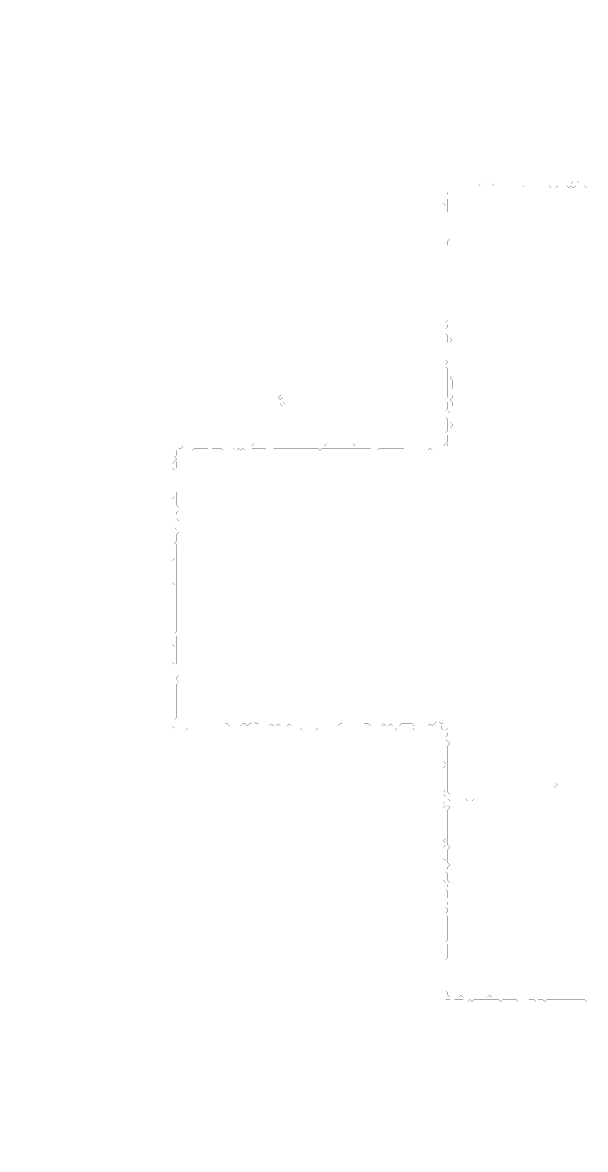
# Model space of a CAD drawing. Header units: metres. Extents: x 0 to 5066, y -5066 to 0.
# Drawn here: x 0 to 2533, y -5066 to 0 of the extents above; entities that cross this region are included whole.
import ezdxf

# ---------------------------------------------------------------- set-up
doc = ezdxf.new("R2010")
doc.units = ezdxf.units.M
doc.layers.add('conductor', color=1, linetype='Continuous')
doc.layers.add('substrate', color=5, linetype='Continuous')

msp = doc.modelspace()

# ---------------------------------------------------------------- linework, layer by layer
at = {"layer": 'conductor', "const_width": 0.5}
msp.add_lwpolyline([(2538, -743.6), (2528.1, -733.6), (2518.2, -733.6), (2508.3, -733.6), (2498.3, -733.6), (2488.4, -733.6), (2478.5, -743.6), (2468.6, -733.6), (2458.7, -743.6), (2448.8, -733.6), (2438.9, -743.6), (2428.9, -743.6), (2419, -743.6), (2409.1, -733.6), (2399.2, -743.6), (2389.3, -743.6), (2379.4, -743.6), (2369.5, -733.6), (2359.5, -743.6), (2349.6, -743.6), (2339.7, -743.6), (2329.8, -743.6), (2319.9, -743.6), (2310, -743.6), (2300.1, -743.6), (2290.1, -743.6), (2280.2, -743.6), (2270.3, -743.6), (2260.4, -743.6), (2250.5, -733.6), (2240.6, -743.6), (2230.7, -743.6), (2220.8, -743.6), (2210.8, -743.6), (2200.9, -743.6), (2191, -743.6), (2181.1, -743.6), (2171.2, -743.6), (2161.3, -743.6), (2151.4, -743.6), (2141.4, -743.6), (2131.5, -743.6), (2121.6, -743.6), (2111.7, -743.6), (2101.8, -743.6), (2091.9, -743.6), (2082, -743.6), (2072, -743.6), (2062.1, -743.6), (2052.2, -743.6), (2042.3, -743.6), (2032.4, -743.6), (2022.5, -743.6), (2012.6, -743.6), (2002.6, -743.6), (1992.7, -743.6), (1982.8, -743.6), (1972.9, -743.6), (1963, -743.6), (1953.1, -743.6), (1943.2, -743.6), (1933.2, -743.6), (1923.3, -743.6), (1923.3, -753.5), (1913.4, -763.4), (1913.4, -773.3), (1923.3, -783.2), (1913.4, -793.1), (1913.4, -803), (1913.4, -813), (1913.4, -822.9), (1913.4, -832.8), (1913.4, -842.7), (1913.4, -852.6), (1923.3, -862.5), (1923.3, -872.4), (1923.3, -882.4), (1923.3, -892.3), (1923.3, -902.2), (1923.3, -912.1), (1923.3, -922), (1923.3, -931.9), (1923.3, -941.8), (1923.3, -951.8), (1923.3, -961.7), (1923.3, -971.6), (1913.4, -981.5), (1913.4, -991.4), (1913.4, -1001.3), (1923.3, -1011.2), (1923.3, -1021.1), (1923.3, -1031.1), (1923.3, -1041), (1923.3, -1050.9), (1923.3, -1060.8), (1923.3, -1070.7), (1923.3, -1080.6), (1923.3, -1090.5), (1923.3, -1100.5), (1923.3, -1110.4), (1923.3, -1120.3), (1923.3, -1130.2), (1923.3, -1140.1), (1923.3, -1150), (1923.3, -1159.9), (1923.3, -1169.9), (1923.3, -1179.8), (1923.3, -1189.7), (1923.3, -1199.6), (1923.3, -1209.5), (1923.3, -1219.4), (1923.3, -1229.3), (1923.3, -1239.3), (1923.3, -1249.2), (1923.3, -1259.1), (1923.3, -1269), (1923.3, -1278.9), (1923.3, -1288.8), (1923.3, -1298.7), (1923.3, -1308.7), (1923.3, -1318.6), (1923.3, -1328.5), (1923.3, -1338.4), (1923.3, -1348.3), (1923.3, -1358.2), (1923.3, -1368.1), (1923.3, -1378.1), (1923.3, -1388), (1923.3, -1397.9), (1933.2, -1407.8), (1923.3, -1417.7), (1933.2, -1427.6), (1923.3, -1437.5), (1923.3, -1447.5), (1923.3, -1457.4), (1923.3, -1467.3), (1923.3, -1477.2), (1923.3, -1487.1), (1923.3, -1497), (1923.3, -1506.9), (1923.3, -1516.9), (1923.3, -1526.8), (1923.3, -1536.7), (1923.3, -1546.6), (1923.3, -1556.5), (1933.2, -1566.4), (1923.3, -1576.3), (1933.2, -1586.2), (1923.3, -1596.2), (1933.2, -1606.1), (1933.2, -1616), (1933.2, -1625.9), (1933.2, -1635.8), (1933.2, -1645.7), (1923.3, -1655.6), (1923.3, -1665.6), (1933.2, -1675.5), (1933.2, -1685.4), (1923.3, -1695.3), (1933.2, -1705.2), (1933.2, -1715.1), (1933.2, -1725), (1923.3, -1735), (1923.3, -1744.9), (1913.4, -1754.8), (1923.3, -1764.7), (1923.3, -1774.6), (1923.3, -1784.5), (1923.3, -1794.4), (1933.2, -1804.4), (1933.2, -1814.3), (1923.3, -1824.2), (1923.3, -1834.1), (1923.3, -1844), (1923.3, -1853.9), (1923.3, -1863.8), (1923.3, -1873.8), (1923.3, -1883.7), (1913.4, -1893.6), (1913.4, -1903.5), (1903.5, -1913.4), (1893.6, -1923.3), (1883.7, -1923.3), (1873.8, -1923.3), (1863.8, -1923.3), (1853.9, -1923.3), (1844, -1923.3), (1834.1, -1913.4), (1824.2, -1923.3), (1814.3, -1923.3), (1804.4, -1923.3), (1794.4, -1923.3), (1784.5, -1923.3), (1774.6, -1923.3), (1764.7, -1923.3), (1754.8, -1923.3), (1744.9, -1923.3), (1735, -1923.3), (1725, -1923.3), (1715.1, -1913.4), (1705.2, -1913.4), (1695.3, -1913.4), (1685.4, -1913.4), (1675.5, -1913.4), (1665.6, -1913.4), (1655.6, -1913.4), (1645.7, -1913.4), (1635.8, -1913.4), (1625.9, -1913.4), (1616, -1913.4), (1606.1, -1913.4), (1596.2, -1923.3), (1586.2, -1913.4), (1576.3, -1923.3), (1566.4, -1913.4), (1556.5, -1913.4), (1546.6, -1913.4), (1536.7, -1913.4), (1526.8, -1913.4), (1516.9, -1913.4), (1506.9, -1913.4), (1497, -1913.4), (1487.1, -1913.4), (1477.2, -1913.4), (1467.3, -1913.4), (1457.4, -1913.4), (1447.5, -1913.4), (1437.5, -1913.4), (1427.6, -1913.4), (1417.7, -1913.4), (1407.8, -1913.4), (1397.9, -1913.4), (1388, -1913.4), (1378.1, -1913.4), (1368.1, -1913.4), (1358.2, -1913.4), (1348.3, -1913.4), (1338.4, -1923.3), (1328.5, -1913.4), (1318.6, -1913.4), (1308.7, -1913.4), (1298.7, -1913.4), (1288.8, -1913.4), (1278.9, -1913.4), (1269, -1913.4), (1259.1, -1913.4), (1249.2, -1913.4), (1239.3, -1913.4), (1229.3, -1913.4), (1219.4, -1913.4), (1209.5, -1913.4), (1199.6, -1913.4), (1189.7, -1913.4), (1179.8, -1913.4), (1169.9, -1913.4), (1159.9, -1913.4), (1150, -1913.4), (1140.1, -1913.4), (1130.2, -1913.4), (1120.3, -1923.3), (1110.4, -1913.4), (1100.5, -1923.3), (1090.5, -1913.4), (1080.6, -1913.4), (1070.7, -1913.4), (1060.8, -1913.4), (1050.9, -1913.4), (1041, -1913.4), (1031.1, -1913.4), (1021.1, -1923.3), (1011.2, -1913.4), (1001.3, -1923.3), (991.4, -1913.4), (981.5, -1923.3), (971.6, -1913.4), (961.7, -1923.3), (951.8, -1913.4), (941.8, -1923.3), (931.9, -1923.3), (922, -1923.3), (912.1, -1923.3), (902.2, -1923.3), (892.3, -1913.4), (882.4, -1913.4), (872.4, -1913.4), (862.5, -1913.4), (852.6, -1913.4), (842.7, -1923.3), (832.8, -1913.4), (822.9, -1913.4), (813, -1913.4), (803, -1913.4), (793.1, -1913.4), (783.2, -1913.4), (773.3, -1913.4), (763.4, -1923.3), (753.5, -1923.3), (743.6, -1923.3), (733.6, -1923.3), (723.7, -1923.3), (713.8, -1923.3), (703.9, -1933.2), (703.9, -1943.2), (703.9, -1953.1), (703.9, -1963), (694, -1972.9), (694, -1982.8), (694, -1992.7), (694, -2002.6), (703.9, -2012.6), (703.9, -2022.5), (703.9, -2032.4), (703.9, -2042.3), (703.9, -2052.2), (703.9, -2062.1), (703.9, -2072), (703.9, -2082), (703.9, -2091.9), (703.9, -2101.8), (694, -2111.7), (694, -2121.6), (694, -2131.5), (694, -2141.4), (694, -2151.4), (694, -2161.3), (694, -2171.2), (703.9, -2181.1), (703.9, -2191), (694, -2200.9), (694, -2210.8), (703.9, -2220.8), (694, -2230.7), (703.9, -2240.6), (703.9, -2250.5), (703.9, -2260.4), (703.9, -2270.3), (703.9, -2280.2), (703.9, -2290.1), (694, -2300.1), (694, -2310), (694, -2319.9), (694, -2329.8), (684.1, -2339.7), (694, -2349.6), (694, -2359.5), (694, -2369.5), (694, -2379.4), (694, -2389.3), (694, -2399.2), (694, -2409.1), (694, -2419), (694, -2428.9), (694, -2438.9), (694, -2448.8), (694, -2458.7), (694, -2468.6), (694, -2478.5), (694, -2488.4), (694, -2498.3), (694, -2508.3), (694, -2518.2), (694, -2528.1), (694, -2538), (694, -2547.9), (694, -2557.8), (694, -2567.7), (694, -2577.7), (694, -2587.6), (694, -2597.5), (694, -2607.4), (694, -2617.3), (694, -2627.2), (694, -2637.1), (694, -2647.1), (694, -2657), (694, -2666.9), (694, -2676.8), (694, -2686.7), (694, -2696.6), (694, -2706.5), (694, -2716.5), (694, -2726.4), (694, -2736.3), (684.1, -2746.2), (694, -2756.1), (694, -2766), (694, -2775.9), (694, -2785.9), (694, -2795.8), (694, -2805.7), (694, -2815.6), (694, -2825.5), (694, -2835.4), (694, -2845.3), (694, -2855.2), (694, -2865.2), (694, -2875.1), (694, -2885), (703.9, -2894.9), (694, -2904.8), (703.9, -2914.7), (703.9, -2924.6), (703.9, -2934.6), (694, -2944.5), (694, -2954.4), (703.9, -2964.3), (694, -2974.2), (694, -2984.1), (694, -2994), (694, -3004), (694, -3013.9), (694, -3023.8), (694, -3033.7), (694, -3043.6), (694, -3053.5), (694, -3063.4), (694, -3073.4), (694, -3083.3), (694, -3093.2), (694, -3103.1), (694, -3113), (694, -3122.9), (684.1, -3132.8), (684.1, -3142.8), (684.1, -3152.7), (694, -3162.6), (703.9, -3162.6), (713.8, -3162.6), (723.7, -3162.6), (733.6, -3162.6), (743.6, -3162.6), (753.5, -3162.6), (763.4, -3162.6), (773.3, -3162.6), (783.2, -3162.6), (793.1, -3162.6), (803, -3162.6), (813, -3162.6), (822.9, -3162.6), (832.8, -3152.7), (842.7, -3162.6), (852.6, -3162.6), (862.5, -3162.6), (872.4, -3162.6), (882.4, -3162.6), (892.3, -3162.6), (902.2, -3162.6), (912.1, -3152.7), (922, -3152.7), (931.9, -3162.6), (941.8, -3162.6), (951.8, -3162.6), (961.7, -3162.6), (971.6, -3162.6), (981.5, -3162.6), (991.4, -3152.7), (1001.3, -3152.7), (1011.2, -3162.6), (1021.1, -3152.7), (1031.1, -3152.7), (1041, -3142.8), (1050.9, -3152.7), (1060.8, -3152.7), (1070.7, -3142.8), (1080.6, -3152.7), (1090.5, -3162.6), (1100.5, -3162.6), (1110.4, -3162.6), (1120.3, -3152.7), (1130.2, -3162.6), (1140.1, -3162.6), (1150, -3152.7), (1159.9, -3162.6), (1169.9, -3162.6), (1179.8, -3162.6), (1189.7, -3162.6), (1199.6, -3152.7), (1209.5, -3162.6), (1219.4, -3162.6), (1229.3, -3162.6), (1239.3, -3162.6), (1249.2, -3162.6), (1259.1, -3162.6), (1269, -3162.6), (1278.9, -3162.6), (1288.8, -3162.6), (1298.7, -3162.6), (1308.7, -3162.6), (1318.6, -3162.6), (1328.5, -3162.6), (1338.4, -3162.6), (1348.3, -3162.6), (1358.2, -3162.6), (1368.1, -3162.6), (1378.1, -3162.6), (1388, -3162.6), (1397.9, -3162.6), (1407.8, -3162.6), (1417.7, -3162.6), (1427.6, -3152.7), (1437.5, -3152.7), (1447.5, -3162.6), (1457.4, -3162.6), (1467.3, -3152.7), (1477.2, -3162.6), (1487.1, -3162.6), (1497, -3162.6), (1506.9, -3162.6), (1516.9, -3152.7), (1526.8, -3162.6), (1536.7, -3152.7), (1546.6, -3152.7), (1556.5, -3152.7), (1566.4, -3162.6), (1576.3, -3162.6), (1586.2, -3162.6), (1596.2, -3162.6), (1606.1, -3162.6), (1616, -3162.6), (1625.9, -3152.7), (1635.8, -3162.6), (1645.7, -3162.6), (1655.6, -3152.7), (1665.6, -3162.6), (1675.5, -3162.6), (1685.4, -3162.6), (1695.3, -3162.6), (1705.2, -3152.7), (1715.1, -3152.7), (1725, -3152.7), (1735, -3152.7), (1744.9, -3152.7), (1754.8, -3152.7), (1764.7, -3162.6), (1774.6, -3162.6), (1784.5, -3162.6), (1794.4, -3162.6), (1804.4, -3162.6), (1814.3, -3162.6), (1824.2, -3162.6), (1834.1, -3152.7), (1844, -3162.6), (1853.9, -3152.7), (1863.8, -3142.8), (1873.8, -3142.8), (1883.7, -3152.7), (1893.6, -3152.7), (1903.5, -3162.6), (1913.4, -3172.5), (1903.5, -3182.4), (1913.4, -3192.3), (1913.4, -3202.2), (1903.5, -3212.2), (1903.5, -3222.1), (1913.4, -3232), (1923.3, -3241.9), (1913.4, -3251.8), (1913.4, -3261.7), (1913.4, -3271.6), (1913.4, -3281.6), (1913.4, -3291.5), (1913.4, -3301.4), (1913.4, -3311.3), (1913.4, -3321.2), (1913.4, -3331.1), (1913.4, -3341), (1913.4, -3351), (1913.4, -3360.9), (1913.4, -3370.8), (1913.4, -3380.7), (1913.4, -3390.6), (1913.4, -3400.5), (1913.4, -3410.4), (1913.4, -3420.4), (1913.4, -3430.3), (1913.4, -3440.2), (1913.4, -3450.1), (1913.4, -3460), (1923.3, -3469.9), (1923.3, -3479.8), (1913.4, -3489.8), (1923.3, -3499.7), (1923.3, -3509.6), (1913.4, -3519.5), (1923.3, -3529.4), (1913.4, -3539.3), (1913.4, -3549.2), (1913.4, -3559.1), (1913.4, -3569.1), (1913.4, -3579), (1913.4, -3588.9), (1913.4, -3598.8), (1913.4, -3608.7), (1913.4, -3618.6), (1913.4, -3628.5), (1913.4, -3638.5), (1913.4, -3648.4), (1913.4, -3658.3), (1913.4, -3668.2), (1913.4, -3678.1), (1913.4, -3688), (1913.4, -3697.9), (1923.3, -3707.9), (1913.4, -3717.8), (1913.4, -3727.7), (1913.4, -3737.6), (1913.4, -3747.5), (1913.4, -3757.4), (1913.4, -3767.3), (1913.4, -3777.3), (1923.3, -3787.2), (1913.4, -3797.1), (1913.4, -3807), (1903.5, -3816.9), (1913.4, -3826.8), (1913.4, -3836.7), (1913.4, -3846.7), (1913.4, -3856.6), (1923.3, -3866.5), (1913.4, -3876.4), (1913.4, -3886.3), (1903.5, -3896.2), (1913.4, -3906.1), (1913.4, -3916.1), (1913.4, -3926), (1913.4, -3935.9), (1923.3, -3945.8), (1913.4, -3955.7), (1913.4, -3965.6), (1903.5, -3975.5), (1913.4, -3985.5), (1913.4, -3995.4), (1903.5, -4005.3), (1913.4, -4015.2), (1913.4, -4025.1), (1913.4, -4035), (1913.4, -4044.9), (1913.4, -4054.9), (1913.4, -4064.8), (1913.4, -4074.7), (1913.4, -4084.6), (1913.4, -4094.5), (1913.4, -4104.4), (1913.4, -4114.3), (1913.4, -4124.2), (1903.5, -4134.2), (1913.4, -4144.1), (1913.4, -4154), (1913.4, -4163.9), (1913.4, -4173.8), (1913.4, -4183.7), (1913.4, -4193.6), (1913.4, -4203.6), (1903.5, -4213.5), (1903.5, -4223.4), (1903.5, -4233.3), (1903.5, -4243.2), (1903.5, -4253.1), (1903.5, -4263), (1903.5, -4273), (1903.5, -4282.9), (1903.5, -4292.8), (1903.5, -4302.7), (1903.5, -4312.6), (1903.5, -4322.5), (1903.5, -4332.4), (1903.5, -4342.4), (1903.5, -4352.3), (1913.4, -4362.2), (1913.4, -4372.1), (1923.3, -4382), (1933.2, -4382), (1943.2, -4382), (1953.1, -4382), (1963, -4382), (1972.9, -4372.1), (1982.8, -4382), (1992.7, -4382), (2002.6, -4382), (2012.6, -4382), (2022.5, -4382), (2032.4, -4382), (2042.3, -4382), (2052.2, -4382), (2062.1, -4382), (2072, -4382), (2082, -4382), (2091.9, -4382), (2101.8, -4372.1), (2111.7, -4382), (2121.6, -4382), (2131.5, -4382), (2141.4, -4382), (2151.4, -4382), (2161.3, -4382), (2171.2, -4382), (2181.1, -4382), (2191, -4382), (2200.9, -4382), (2210.8, -4382), (2220.8, -4382), (2230.7, -4382), (2240.6, -4382), (2250.5, -4382), (2260.4, -4382), (2270.3, -4382), (2280.2, -4382), (2290.1, -4382), (2300.1, -4382), (2310, -4382), (2319.9, -4382), (2329.8, -4382), (2339.7, -4382), (2349.6, -4382), (2359.5, -4382), (2369.5, -4382), (2379.4, -4382), (2389.3, -4382), (2399.2, -4382), (2409.1, -4382), (2419, -4382), (2428.9, -4382), (2438.9, -4382), (2448.8, -4382), (2458.7, -4382), (2468.6, -4382), (2478.5, -4382), (2488.4, -4382), (2498.3, -4382), (2508.3, -4382), (2518.2, -4382), (2528.1, -4382), (2538, -4382)], dxfattribs=at)
for points in [[(2389.3, -3430.3), (2399.2, -3420.4), (2409.1, -3430.3), (2399.2, -3440.2)], [(1992.7, -3489.8), (2002.6, -3479.8), (2012.6, -3479.8), (2022.5, -3479.8), (2032.4, -3489.8), (2022.5, -3499.7), (2012.6, -3499.7), (2002.6, -3499.7)]]:
    msp.add_lwpolyline(points, close=True, dxfattribs=at)
at = {"layer": 'substrate', "const_width": 0.5}
for points in [[(2538, 0), (2528.1, 0), (2518.2, 0), (2508.3, 0), (2498.3, 0), (2488.4, 0), (2478.5, 0), (2468.6, 0), (2458.7, 0), (2448.8, 0), (2438.9, 0), (2428.9, 0), (2419, 0), (2409.1, 0), (2399.2, 0), (2389.3, 0), (2379.4, 0), (2369.5, 0), (2359.5, 0), (2349.6, 0), (2339.7, 0), (2329.8, 0), (2319.9, 0), (2310, 0), (2300.1, 0), (2290.1, 0), (2280.2, 0), (2270.3, 0), (2260.4, 0), (2250.5, 0), (2240.6, 0), (2230.7, 0), (2220.8, 0), (2210.8, 0), (2200.9, 0), (2191, 0), (2181.1, 0), (2171.2, 0), (2161.3, 0), (2151.4, 0), (2141.4, 0), (2131.5, 0), (2121.6, 0), (2111.7, 0), (2101.8, 0), (2091.9, 0), (2082, 0), (2072, 0), (2062.1, 0), (2052.2, 0), (2042.3, 0), (2032.4, 0), (2022.5, 0), (2012.6, 0), (2002.6, 0), (1992.7, 0), (1982.8, 0), (1972.9, 0), (1963, 0), (1953.1, 0), (1943.2, 0), (1933.2, 0), (1923.3, 0), (1913.4, 0), (1903.5, 0), (1893.6, 0), (1883.7, 0), (1873.8, 0), (1863.8, 0), (1853.9, 0), (1844, 0), (1834.1, 0), (1824.2, 0), (1814.3, 0), (1804.4, 0), (1794.4, 0), (1784.5, 0), (1774.6, 0), (1764.7, 0), (1754.8, 0), (1744.9, 0), (1735, 0), (1725, 0), (1715.1, 0), (1705.2, 0), (1695.3, 0), (1685.4, 0), (1675.5, 0), (1665.6, 0), (1655.6, 0), (1645.7, 0), (1635.8, 0), (1625.9, 0), (1616, 0), (1606.1, 0), (1596.2, 0), (1586.2, 0), (1576.3, 0), (1566.4, 0), (1556.5, 0), (1546.6, 0), (1536.7, 0), (1526.8, 0), (1516.9, 0), (1506.9, 0), (1497, 0), (1487.1, 0), (1477.2, 0), (1467.3, 0), (1457.4, 0), (1447.5, 0), (1437.5, 0), (1427.6, 0), (1417.7, 0), (1407.8, 0), (1397.9, 0), (1388, 0), (1378.1, 0), (1368.1, 0), (1358.2, 0), (1348.3, 0), (1338.4, 0), (1328.5, 0), (1318.6, 0), (1308.7, 0), (1298.7, 0), (1288.8, 0), (1278.9, 0), (1269, 0), (1259.1, 0), (1249.2, 0), (1239.3, 0), (1229.3, 0), (1219.4, 0), (1209.5, 0), (1199.6, 0), (1189.7, 0), (1179.8, 0), (1169.9, 0), (1159.9, 0), (1150, 0), (1140.1, 0), (1130.2, 0), (1120.3, 0), (1110.4, 0), (1100.5, 0), (1090.5, 0), (1080.6, 0), (1070.7, 0), (1060.8, 0), (1050.9, 0), (1041, 0), (1031.1, 0), (1021.1, 0), (1011.2, 0), (1001.3, 0), (991.4, 0), (981.5, 0), (971.6, 0), (961.7, 0), (951.8, 0), (941.8, 0), (931.9, 0), (922, 0), (912.1, 0), (902.2, 0), (892.3, 0), (882.4, 0), (872.4, 0), (862.5, 0), (852.6, 0), (842.7, 0), (832.8, 0), (822.9, 0), (813, 0), (803, 0), (793.1, 0), (783.2, 0), (773.3, 0), (763.4, 0), (753.5, 0), (743.6, 0), (733.6, 0), (723.7, 0), (713.8, 0), (703.9, 0), (694, 0), (684.1, 0), (674.2, 0), (664.2, 0), (654.3, 0), (644.4, 0), (634.5, 0), (624.6, 0), (614.7, 0), (604.8, 0), (594.8, 0), (584.9, 0), (575, 0), (565.1, 0), (555.2, 0), (545.3, 0), (535.4, 0), (525.4, 0), (515.5, 0), (505.6, 0), (495.7, 0), (485.8, 0), (475.9, 0), (466, 0), (456, 0), (446.1, 0), (436.2, 0), (426.3, 0), (416.4, 0), (406.5, 0), (396.6, 0), (386.6, 0), (376.7, 0), (366.8, 0), (356.9, 0), (347, 0), (337.1, 0), (327.2, 0), (317.2, 0), (307.3, 0), (297.4, 0), (287.5, 0), (277.6, 0), (267.7, 0), (257.8, 0), (247.9, 0), (237.9, 0), (228, 0), (218.1, 0), (208.2, 0), (198.3, 0), (188.4, 0), (178.5, 0), (168.5, 0), (158.6, 0), (148.7, 0), (138.8, 0), (128.9, 0), (119, 0), (109.1, 0), (99.1, 0), (89.2, 0), (79.3, 0), (69.4, 0), (59.5, 0), (49.6, 0), (39.7, 0), (29.7, 0), (19.8, 0), (9.9, 0), (0, 0), (0, -9.9), (0, -19.8), (0, -29.7), (0, -39.7), (0, -49.6), (0, -59.5), (0, -69.4), (0, -79.3), (0, -89.2), (0, -99.1), (0, -109.1), (0, -119), (0, -128.9), (0, -138.8), (0, -148.7), (0, -158.6), (0, -168.5), (0, -178.5), (0, -188.4), (0, -198.3), (0, -208.2), (0, -218.1), (0, -228), (0, -237.9), (0, -247.9), (0, -257.8), (0, -267.7), (0, -277.6), (0, -287.5), (0, -297.4), (0, -307.3), (0, -317.2), (0, -327.2), (0, -337.1), (0, -347), (0, -356.9), (0, -366.8), (0, -376.7), (0, -386.6), (0, -396.6), (0, -406.5), (0, -416.4), (0, -426.3), (0, -436.2), (0, -446.1), (0, -456), (0, -466), (0, -475.9), (0, -485.8), (0, -495.7), (0, -505.6), (0, -515.5), (0, -525.4), (0, -535.4), (0, -545.3), (0, -555.2), (0, -565.1), (0, -575), (0, -584.9), (0, -594.8), (0, -604.8), (0, -614.7), (0, -624.6), (0, -634.5), (0, -644.4), (0, -654.3), (0, -664.2), (0, -674.2), (0, -684.1), (0, -694), (0, -703.9), (0, -713.8), (0, -723.7), (0, -733.6), (0, -743.6), (0, -753.5), (0, -763.4), (0, -773.3), (0, -783.2), (0, -793.1), (0, -803), (0, -813), (0, -822.9), (0, -832.8), (0, -842.7), (0, -852.6), (0, -862.5), (0, -872.4), (0, -882.4), (0, -892.3), (0, -902.2), (0, -912.1), (0, -922), (0, -931.9), (0, -941.8), (0, -951.8), (0, -961.7), (0, -971.6), (0, -981.5), (0, -991.4), (0, -1001.3), (0, -1011.2), (0, -1021.1), (0, -1031.1), (0, -1041), (0, -1050.9), (0, -1060.8), (0, -1070.7), (0, -1080.6), (0, -1090.5), (0, -1100.5), (0, -1110.4), (0, -1120.3), (0, -1130.2), (0, -1140.1), (0, -1150), (0, -1159.9), (0, -1169.9), (0, -1179.8), (0, -1189.7), (0, -1199.6), (0, -1209.5), (0, -1219.4), (0, -1229.3), (0, -1239.3), (0, -1249.2), (0, -1259.1), (0, -1269), (0, -1278.9), (0, -1288.8), (0, -1298.7), (0, -1308.7), (0, -1318.6), (0, -1328.5), (0, -1338.4), (0, -1348.3), (0, -1358.2), (0, -1368.1), (0, -1378.1), (0, -1388), (0, -1397.9), (0, -1407.8), (0, -1417.7), (0, -1427.6), (0, -1437.5), (0, -1447.5), (0, -1457.4), (0, -1467.3), (0, -1477.2), (0, -1487.1), (0, -1497), (0, -1506.9), (0, -1516.9), (0, -1526.8), (0, -1536.7), (0, -1546.6), (0, -1556.5), (0, -1566.4), (0, -1576.3), (0, -1586.2), (0, -1596.2), (0, -1606.1), (0, -1616), (0, -1625.9), (0, -1635.8), (0, -1645.7), (0, -1655.6), (0, -1665.6), (0, -1675.5), (0, -1685.4), (0, -1695.3), (0, -1705.2), (0, -1715.1), (0, -1725), (0, -1735), (0, -1744.9), (0, -1754.8), (0, -1764.7), (0, -1774.6), (0, -1784.5), (0, -1794.4), (0, -1804.4), (0, -1814.3), (0, -1824.2), (0, -1834.1), (0, -1844), (0, -1853.9), (0, -1863.8), (0, -1873.8), (0, -1883.7), (0, -1893.6), (0, -1903.5), (0, -1913.4), (0, -1923.3), (0, -1933.2), (0, -1943.2), (0, -1953.1), (0, -1963), (0, -1972.9), (0, -1982.8), (0, -1992.7), (0, -2002.6), (0, -2012.6), (0, -2022.5), (0, -2032.4), (0, -2042.3), (0, -2052.2), (0, -2062.1), (0, -2072), (0, -2082), (0, -2091.9), (0, -2101.8), (0, -2111.7), (0, -2121.6), (0, -2131.5), (0, -2141.4), (0, -2151.4), (0, -2161.3), (0, -2171.2), (0, -2181.1), (0, -2191), (0, -2200.9), (0, -2210.8), (0, -2220.8), (0, -2230.7), (0, -2240.6), (0, -2250.5), (0, -2260.4), (0, -2270.3), (0, -2280.2), (0, -2290.1), (0, -2300.1), (0, -2310), (0, -2319.9), (0, -2329.8), (0, -2339.7), (0, -2349.6), (0, -2359.5), (0, -2369.5), (0, -2379.4), (0, -2389.3), (0, -2399.2), (0, -2409.1), (0, -2419), (0, -2428.9), (0, -2438.9), (0, -2448.8), (0, -2458.7), (0, -2468.6), (0, -2478.5), (0, -2488.4), (0, -2498.3), (0, -2508.3), (0, -2518.2), (0, -2528.1), (0, -2538), (0, -2547.9), (0, -2557.8), (0, -2567.7), (0, -2577.7), (0, -2587.6), (0, -2597.5), (0, -2607.4), (0, -2617.3), (0, -2627.2), (0, -2637.1), (0, -2647.1), (0, -2657), (0, -2666.9), (0, -2676.8), (0, -2686.7), (0, -2696.6), (0, -2706.5), (0, -2716.5), (0, -2726.4), (0, -2736.3), (0, -2746.2), (0, -2756.1), (0, -2766), (0, -2775.9), (0, -2785.9), (0, -2795.8), (0, -2805.7), (0, -2815.6), (0, -2825.5), (0, -2835.4), (0, -2845.3), (0, -2855.2), (0, -2865.2), (0, -2875.1), (0, -2885), (0, -2894.9), (0, -2904.8), (0, -2914.7), (0, -2924.6), (0, -2934.6), (0, -2944.5), (0, -2954.4), (0, -2964.3), (0, -2974.2), (0, -2984.1), (0, -2994), (0, -3004), (0, -3013.9), (0, -3023.8), (0, -3033.7), (0, -3043.6), (0, -3053.5), (0, -3063.4), (0, -3073.4), (0, -3083.3), (0, -3093.2), (0, -3103.1), (0, -3113), (0, -3122.9), (0, -3132.8), (0, -3142.8), (0, -3152.7), (0, -3162.6), (0, -3172.5), (0, -3182.4), (0, -3192.3), (0, -3202.2), (0, -3212.2), (0, -3222.1), (0, -3232), (0, -3241.9), (0, -3251.8), (0, -3261.7), (0, -3271.6), (0, -3281.6), (0, -3291.5), (0, -3301.4), (0, -3311.3), (0, -3321.2), (0, -3331.1), (0, -3341), (0, -3351), (0, -3360.9), (0, -3370.8), (0, -3380.7), (0, -3390.6), (0, -3400.5), (0, -3410.4), (0, -3420.4), (0, -3430.3), (0, -3440.2), (0, -3450.1), (0, -3460), (0, -3469.9), (0, -3479.8), (0, -3489.8), (0, -3499.7), (0, -3509.6), (0, -3519.5), (0, -3529.4), (0, -3539.3), (0, -3549.2), (0, -3559.1), (0, -3569.1), (0, -3579), (0, -3588.9), (0, -3598.8), (0, -3608.7), (0, -3618.6), (0, -3628.5), (0, -3638.5), (0, -3648.4), (0, -3658.3), (0, -3668.2), (0, -3678.1), (0, -3688), (0, -3697.9), (0, -3707.9), (0, -3717.8), (0, -3727.7), (0, -3737.6), (0, -3747.5), (0, -3757.4), (0, -3767.3), (0, -3777.3), (0, -3787.2), (0, -3797.1), (0, -3807), (0, -3816.9), (0, -3826.8), (0, -3836.7), (0, -3846.7), (0, -3856.6), (0, -3866.5), (0, -3876.4), (0, -3886.3), (0, -3896.2), (0, -3906.1), (0, -3916.1), (0, -3926), (0, -3935.9), (0, -3945.8), (0, -3955.7), (0, -3965.6), (0, -3975.5), (0, -3985.5), (0, -3995.4), (0, -4005.3), (0, -4015.2), (0, -4025.1), (0, -4035), (0, -4044.9), (0, -4054.9), (0, -4064.8), (0, -4074.7), (0, -4084.6), (0, -4094.5), (0, -4104.4), (0, -4114.3), (0, -4124.2), (0, -4134.2), (0, -4144.1), (0, -4154), (0, -4163.9), (0, -4173.8), (0, -4183.7), (0, -4193.6), (0, -4203.6), (0, -4213.5), (0, -4223.4), (0, -4233.3), (0, -4243.2), (0, -4253.1), (0, -4263), (0, -4273), (0, -4282.9), (0, -4292.8), (0, -4302.7), (0, -4312.6), (0, -4322.5), (0, -4332.4), (0, -4342.4), (0, -4352.3), (0, -4362.2), (0, -4372.1), (0, -4382), (0, -4391.9), (0, -4401.8), (0, -4411.8), (0, -4421.7), (0, -4431.6), (0, -4441.5), (0, -4451.4), (0, -4461.3), (0, -4471.2), (0, -4481.2), (0, -4491.1), (0, -4501), (0, -4510.9), (0, -4520.8), (0, -4530.7), (0, -4540.6), (0, -4550.6), (0, -4560.5), (0, -4570.4), (0, -4580.3), (0, -4590.2), (0, -4600.1), (0, -4610), (0, -4620), (0, -4629.9), (0, -4639.8), (0, -4649.7), (0, -4659.6), (0, -4669.5), (0, -4679.4), (0, -4689.4), (0, -4699.3), (0, -4709.2), (0, -4719.1), (0, -4729), (0, -4738.9), (0, -4748.8), (0, -4758.8), (0, -4768.7), (0, -4778.6), (0, -4788.5), (0, -4798.4), (0, -4808.3), (0, -4818.2), (0, -4828.1), (0, -4838.1), (0, -4848), (0, -4857.9), (0, -4867.8), (0, -4877.7), (0, -4887.6), (0, -4897.5), (0, -4907.5), (0, -4917.4), (0, -4927.3), (0, -4937.2), (0, -4947.1), (0, -4957), (0, -4966.9), (0, -4976.9), (0, -4986.8), (0, -4996.7), (0, -5006.6), (0, -5016.5), (0, -5026.4), (0, -5036.3), (0, -5046.3), (0, -5056.2), (0, -5066.1), (9.9, -5066.1), (19.8, -5066.1), (29.7, -5066.1), (39.7, -5066.1), (49.6, -5066.1), (59.5, -5066.1), (69.4, -5066.1), (79.3, -5066.1), (89.2, -5066.1), (99.1, -5066.1), (109.1, -5066.1), (119, -5066.1), (128.9, -5066.1), (138.8, -5066.1), (148.7, -5066.1), (158.6, -5066.1), (168.5, -5066.1), (178.5, -5066.1), (188.4, -5066.1), (198.3, -5066.1), (208.2, -5066.1), (218.1, -5066.1), (228, -5066.1), (237.9, -5066.1), (247.9, -5066.1), (257.8, -5066.1), (267.7, -5066.1), (277.6, -5066.1), (287.5, -5066.1), (297.4, -5066.1), (307.3, -5066.1), (317.2, -5066.1), (327.2, -5066.1), (337.1, -5066.1), (347, -5066.1), (356.9, -5066.1), (366.8, -5066.1), (376.7, -5066.1), (386.6, -5066.1), (396.6, -5066.1), (406.5, -5066.1), (416.4, -5066.1), (426.3, -5066.1), (436.2, -5066.1), (446.1, -5066.1), (456, -5066.1), (466, -5066.1), (475.9, -5066.1), (485.8, -5066.1), (495.7, -5066.1), (505.6, -5066.1), (515.5, -5066.1), (525.4, -5066.1), (535.4, -5066.1), (545.3, -5066.1), (555.2, -5066.1), (565.1, -5066.1), (575, -5066.1), (584.9, -5066.1), (594.8, -5066.1), (604.8, -5066.1), (614.7, -5066.1), (624.6, -5066.1), (634.5, -5066.1), (644.4, -5066.1), (654.3, -5066.1), (664.2, -5066.1), (674.2, -5066.1), (684.1, -5066.1), (694, -5066.1), (703.9, -5066.1), (713.8, -5066.1), (723.7, -5066.1), (733.6, -5066.1), (743.6, -5066.1), (753.5, -5066.1), (763.4, -5066.1), (773.3, -5066.1), (783.2, -5066.1), (793.1, -5066.1), (803, -5066.1), (813, -5066.1), (822.9, -5066.1), (832.8, -5066.1), (842.7, -5066.1), (852.6, -5066.1), (862.5, -5066.1), (872.4, -5066.1), (882.4, -5066.1), (892.3, -5066.1), (902.2, -5066.1), (912.1, -5066.1), (922, -5066.1), (931.9, -5066.1), (941.8, -5066.1), (951.8, -5066.1), (961.7, -5066.1), (971.6, -5066.1), (981.5, -5066.1), (991.4, -5066.1), (1001.3, -5066.1), (1011.2, -5066.1), (1021.1, -5066.1), (1031.1, -5066.1), (1041, -5066.1), (1050.9, -5066.1), (1060.8, -5066.1), (1070.7, -5066.1), (1080.6, -5066.1), (1090.5, -5066.1), (1100.5, -5066.1), (1110.4, -5066.1), (1120.3, -5066.1), (1130.2, -5066.1), (1140.1, -5066.1), (1150, -5066.1), (1159.9, -5066.1), (1169.9, -5066.1), (1179.8, -5066.1), (1189.7, -5066.1), (1199.6, -5066.1), (1209.5, -5066.1), (1219.4, -5066.1), (1229.3, -5066.1), (1239.3, -5066.1), (1249.2, -5066.1), (1259.1, -5066.1), (1269, -5066.1), (1278.9, -5066.1), (1288.8, -5066.1), (1298.7, -5066.1), (1308.7, -5066.1), (1318.6, -5066.1), (1328.5, -5066.1), (1338.4, -5066.1), (1348.3, -5066.1), (1358.2, -5066.1), (1368.1, -5066.1), (1378.1, -5066.1), (1388, -5066.1), (1397.9, -5066.1), (1407.8, -5066.1), (1417.7, -5066.1), (1427.6, -5066.1), (1437.5, -5066.1), (1447.5, -5066.1), (1457.4, -5066.1), (1467.3, -5066.1), (1477.2, -5066.1), (1487.1, -5066.1), (1497, -5066.1), (1506.9, -5066.1), (1516.9, -5066.1), (1526.8, -5066.1), (1536.7, -5066.1), (1546.6, -5066.1), (1556.5, -5066.1), (1566.4, -5066.1), (1576.3, -5066.1), (1586.2, -5066.1), (1596.2, -5066.1), (1606.1, -5066.1), (1616, -5066.1), (1625.9, -5066.1), (1635.8, -5066.1), (1645.7, -5066.1), (1655.6, -5066.1), (1665.6, -5066.1), (1675.5, -5066.1), (1685.4, -5066.1), (1695.3, -5066.1), (1705.2, -5066.1), (1715.1, -5066.1), (1725, -5066.1), (1735, -5066.1), (1744.9, -5066.1), (1754.8, -5066.1), (1764.7, -5066.1), (1774.6, -5066.1), (1784.5, -5066.1), (1794.4, -5066.1), (1804.4, -5066.1), (1814.3, -5066.1), (1824.2, -5066.1), (1834.1, -5066.1), (1844, -5066.1), (1853.9, -5066.1), (1863.8, -5066.1), (1873.8, -5066.1), (1883.7, -5066.1), (1893.6, -5066.1), (1903.5, -5066.1), (1913.4, -5066.1), (1923.3, -5066.1), (1933.2, -5066.1), (1943.2, -5066.1), (1953.1, -5066.1), (1963, -5066.1), (1972.9, -5066.1), (1982.8, -5066.1), (1992.7, -5066.1), (2002.6, -5066.1), (2012.6, -5066.1), (2022.5, -5066.1), (2032.4, -5066.1), (2042.3, -5066.1), (2052.2, -5066.1), (2062.1, -5066.1), (2072, -5066.1), (2082, -5066.1), (2091.9, -5066.1), (2101.8, -5066.1), (2111.7, -5066.1), (2121.6, -5066.1), (2131.5, -5066.1), (2141.4, -5066.1), (2151.4, -5066.1), (2161.3, -5066.1), (2171.2, -5066.1), (2181.1, -5066.1), (2191, -5066.1), (2200.9, -5066.1), (2210.8, -5066.1), (2220.8, -5066.1), (2230.7, -5066.1), (2240.6, -5066.1), (2250.5, -5066.1), (2260.4, -5066.1), (2270.3, -5066.1), (2280.2, -5066.1), (2290.1, -5066.1), (2300.1, -5066.1), (2310, -5066.1), (2319.9, -5066.1), (2329.8, -5066.1), (2339.7, -5066.1), (2349.6, -5066.1), (2359.5, -5066.1), (2369.5, -5066.1), (2379.4, -5066.1), (2389.3, -5066.1), (2399.2, -5066.1), (2409.1, -5066.1), (2419, -5066.1), (2428.9, -5066.1), (2438.9, -5066.1), (2448.8, -5066.1), (2458.7, -5066.1), (2468.6, -5066.1), (2478.5, -5066.1), (2488.4, -5066.1), (2498.3, -5066.1), (2508.3, -5066.1), (2518.2, -5066.1), (2528.1, -5066.1), (2538, -5066.1)], [(2538, -4401.8), (2528.1, -4391.9), (2518.2, -4391.9), (2508.3, -4391.9), (2498.3, -4391.9), (2488.4, -4391.9), (2478.5, -4391.9), (2468.6, -4391.9), (2458.7, -4391.9), (2448.8, -4391.9), (2438.9, -4391.9), (2428.9, -4391.9), (2419, -4391.9), (2409.1, -4391.9), (2399.2, -4391.9), (2389.3, -4391.9), (2379.4, -4391.9), (2369.5, -4391.9), (2359.5, -4391.9), (2349.6, -4401.8), (2339.7, -4391.9), (2329.8, -4391.9), (2319.9, -4391.9), (2310, -4401.8), (2300.1, -4391.9), (2290.1, -4391.9), (2280.2, -4391.9), (2270.3, -4401.8), (2260.4, -4401.8), (2250.5, -4391.9), (2240.6, -4401.8), (2230.7, -4401.8), (2220.8, -4391.9), (2210.8, -4391.9), (2200.9, -4391.9), (2191, -4391.9), (2181.1, -4391.9), (2171.2, -4391.9), (2161.3, -4391.9), (2151.4, -4401.8), (2141.4, -4391.9), (2131.5, -4391.9), (2121.6, -4391.9), (2111.7, -4391.9), (2101.8, -4391.9), (2091.9, -4391.9), (2082, -4391.9), (2072, -4391.9), (2062.1, -4391.9), (2052.2, -4391.9), (2042.3, -4391.9), (2032.4, -4391.9), (2022.5, -4401.8), (2012.6, -4391.9), (2002.6, -4401.8), (1992.7, -4401.8), (1982.8, -4391.9), (1972.9, -4391.9), (1963, -4391.9), (1953.1, -4391.9), (1943.2, -4391.9), (1933.2, -4401.8), (1923.3, -4391.9), (1913.4, -4391.9), (1903.5, -4391.9), (1893.6, -4382), (1893.6, -4372.1), (1893.6, -4362.2), (1893.6, -4352.3), (1893.6, -4342.4), (1893.6, -4332.4), (1893.6, -4322.5), (1893.6, -4312.6), (1893.6, -4302.7), (1893.6, -4292.8), (1893.6, -4282.9), (1893.6, -4273), (1893.6, -4263), (1893.6, -4253.1), (1893.6, -4243.2), (1893.6, -4233.3), (1893.6, -4223.4), (1893.6, -4213.5), (1893.6, -4203.6), (1893.6, -4193.6), (1893.6, -4183.7), (1893.6, -4173.8), (1893.6, -4163.9), (1893.6, -4154), (1893.6, -4144.1), (1893.6, -4134.2), (1893.6, -4124.2), (1893.6, -4114.3), (1893.6, -4104.4), (1893.6, -4094.5), (1893.6, -4084.6), (1893.6, -4074.7), (1893.6, -4064.8), (1893.6, -4054.9), (1893.6, -4044.9), (1893.6, -4035), (1893.6, -4025.1), (1893.6, -4015.2), (1893.6, -4005.3), (1893.6, -3995.4), (1893.6, -3985.5), (1893.6, -3975.5), (1893.6, -3965.6), (1893.6, -3955.7), (1893.6, -3945.8), (1893.6, -3935.9), (1893.6, -3926), (1893.6, -3916.1), (1893.6, -3906.1), (1893.6, -3896.2), (1893.6, -3886.3), (1893.6, -3876.4), (1903.5, -3866.5), (1893.6, -3856.6), (1893.6, -3846.7), (1893.6, -3836.7), (1893.6, -3826.8), (1893.6, -3816.9), (1893.6, -3807), (1893.6, -3797.1), (1903.5, -3787.2), (1903.5, -3777.3), (1903.5, -3767.3), (1893.6, -3757.4), (1893.6, -3747.5), (1893.6, -3737.6), (1893.6, -3727.7), (1893.6, -3717.8), (1893.6, -3707.9), (1903.5, -3697.9), (1903.5, -3688), (1893.6, -3678.1), (1903.5, -3668.2), (1903.5, -3658.3), (1903.5, -3648.4), (1893.6, -3638.5), (1893.6, -3628.5), (1893.6, -3618.6), (1893.6, -3608.7), (1893.6, -3598.8), (1893.6, -3588.9), (1903.5, -3579), (1903.5, -3569.1), (1903.5, -3559.1), (1903.5, -3549.2), (1903.5, -3539.3), (1893.6, -3529.4), (1903.5, -3519.5), (1893.6, -3509.6), (1903.5, -3499.7), (1903.5, -3489.8), (1903.5, -3479.8), (1893.6, -3469.9), (1903.5, -3460), (1893.6, -3450.1), (1893.6, -3440.2), (1893.6, -3430.3), (1893.6, -3420.4), (1893.6, -3410.4), (1893.6, -3400.5), (1893.6, -3390.6), (1893.6, -3380.7), (1893.6, -3370.8), (1893.6, -3360.9), (1893.6, -3351), (1903.5, -3341), (1903.5, -3331.1), (1893.6, -3321.2), (1893.6, -3311.3), (1893.6, -3301.4), (1893.6, -3291.5), (1893.6, -3281.6), (1893.6, -3271.6), (1893.6, -3261.7), (1893.6, -3251.8), (1893.6, -3241.9), (1893.6, -3232), (1893.6, -3222.1), (1893.6, -3212.2), (1893.6, -3202.2), (1893.6, -3192.3), (1893.6, -3182.4), (1883.7, -3172.5), (1883.7, -3162.6), (1873.8, -3162.6), (1863.8, -3162.6), (1853.9, -3172.5), (1844, -3172.5), (1834.1, -3172.5), (1824.2, -3172.5), (1814.3, -3172.5), (1804.4, -3172.5), (1794.4, -3172.5), (1784.5, -3172.5), (1774.6, -3172.5), (1764.7, -3182.4), (1754.8, -3172.5), (1744.9, -3172.5), (1735, -3172.5), (1725, -3172.5), (1715.1, -3172.5), (1705.2, -3172.5), (1695.3, -3172.5), (1685.4, -3182.4), (1675.5, -3172.5), (1665.6, -3172.5), (1655.6, -3172.5), (1645.7, -3172.5), (1635.8, -3172.5), (1625.9, -3172.5), (1616, -3172.5), (1606.1, -3172.5), (1596.2, -3172.5), (1586.2, -3172.5), (1576.3, -3172.5), (1566.4, -3172.5), (1556.5, -3172.5), (1546.6, -3172.5), (1536.7, -3172.5), (1526.8, -3172.5), (1516.9, -3172.5), (1506.9, -3172.5), (1497, -3172.5), (1487.1, -3172.5), (1477.2, -3172.5), (1467.3, -3172.5), (1457.4, -3172.5), (1447.5, -3172.5), (1437.5, -3172.5), (1427.6, -3172.5), (1417.7, -3172.5), (1407.8, -3172.5), (1397.9, -3172.5), (1388, -3172.5), (1378.1, -3172.5), (1368.1, -3172.5), (1358.2, -3172.5), (1348.3, -3172.5), (1338.4, -3172.5), (1328.5, -3172.5), (1318.6, -3182.4), (1308.7, -3172.5), (1298.7, -3172.5), (1288.8, -3172.5), (1278.9, -3172.5), (1269, -3172.5), (1259.1, -3182.4), (1249.2, -3172.5), (1239.3, -3172.5), (1229.3, -3172.5), (1219.4, -3172.5), (1209.5, -3172.5), (1199.6, -3172.5), (1189.7, -3172.5), (1179.8, -3172.5), (1169.9, -3172.5), (1159.9, -3172.5), (1150, -3172.5), (1140.1, -3172.5), (1130.2, -3172.5), (1120.3, -3172.5), (1110.4, -3172.5), (1100.5, -3172.5), (1090.5, -3172.5), (1080.6, -3172.5), (1070.7, -3172.5), (1060.8, -3172.5), (1050.9, -3172.5), (1041, -3172.5), (1031.1, -3172.5), (1021.1, -3172.5), (1011.2, -3172.5), (1001.3, -3172.5), (991.4, -3172.5), (981.5, -3172.5), (971.6, -3172.5), (961.7, -3172.5), (951.8, -3172.5), (941.8, -3172.5), (931.9, -3172.5), (922, -3172.5), (912.1, -3172.5), (902.2, -3172.5), (892.3, -3172.5), (882.4, -3172.5), (872.4, -3172.5), (862.5, -3172.5), (852.6, -3172.5), (842.7, -3172.5), (832.8, -3172.5), (822.9, -3172.5), (813, -3172.5), (803, -3172.5), (793.1, -3172.5), (783.2, -3172.5), (773.3, -3172.5), (763.4, -3172.5), (753.5, -3172.5), (743.6, -3172.5), (733.6, -3182.4), (723.7, -3182.4), (713.8, -3182.4), (703.9, -3182.4), (694, -3172.5), (684.1, -3172.5), (674.2, -3162.6), (674.2, -3152.7), (674.2, -3142.8), (674.2, -3132.8), (674.2, -3122.9), (674.2, -3113), (674.2, -3103.1), (674.2, -3093.2), (674.2, -3083.3), (674.2, -3073.4), (674.2, -3063.4), (674.2, -3053.5), (684.1, -3043.6), (684.1, -3033.7), (684.1, -3023.8), (684.1, -3013.9), (684.1, -3004), (684.1, -2994), (684.1, -2984.1), (684.1, -2974.2), (684.1, -2964.3), (684.1, -2954.4), (684.1, -2944.5), (684.1, -2934.6), (684.1, -2924.6), (684.1, -2914.7), (684.1, -2904.8), (684.1, -2894.9), (684.1, -2885), (674.2, -2875.1), (674.2, -2865.2), (674.2, -2855.2), (674.2, -2845.3), (684.1, -2835.4), (684.1, -2825.5), (684.1, -2815.6), (684.1, -2805.7), (674.2, -2795.8), (674.2, -2785.9), (674.2, -2775.9), (674.2, -2766), (674.2, -2756.1), (674.2, -2746.2), (674.2, -2736.3), (674.2, -2726.4), (674.2, -2716.5), (674.2, -2706.5), (674.2, -2696.6), (674.2, -2686.7), (674.2, -2676.8), (674.2, -2666.9), (674.2, -2657), (674.2, -2647.1), (674.2, -2637.1), (674.2, -2627.2), (674.2, -2617.3), (674.2, -2607.4), (674.2, -2597.5), (674.2, -2587.6), (674.2, -2577.7), (674.2, -2567.7), (674.2, -2557.8), (674.2, -2547.9), (674.2, -2538), (684.1, -2528.1), (674.2, -2518.2), (674.2, -2508.3), (674.2, -2498.3), (674.2, -2488.4), (674.2, -2478.5), (674.2, -2468.6), (674.2, -2458.7), (674.2, -2448.8), (674.2, -2438.9), (674.2, -2428.9), (674.2, -2419), (684.1, -2409.1), (674.2, -2399.2), (674.2, -2389.3), (674.2, -2379.4), (674.2, -2369.5), (674.2, -2359.5), (674.2, -2349.6), (674.2, -2339.7), (674.2, -2329.8), (674.2, -2319.9), (674.2, -2310), (674.2, -2300.1), (684.1, -2290.1), (694, -2280.2), (684.1, -2270.3), (684.1, -2260.4), (684.1, -2250.5), (684.1, -2240.6), (684.1, -2230.7), (684.1, -2220.8), (684.1, -2210.8), (684.1, -2200.9), (684.1, -2191), (684.1, -2181.1), (674.2, -2171.2), (674.2, -2161.3), (674.2, -2151.4), (674.2, -2141.4), (684.1, -2131.5), (684.1, -2121.6), (684.1, -2111.7), (684.1, -2101.8), (684.1, -2091.9), (684.1, -2082), (684.1, -2072), (684.1, -2062.1), (684.1, -2052.2), (684.1, -2042.3), (684.1, -2032.4), (684.1, -2022.5), (684.1, -2012.6), (674.2, -2002.6), (674.2, -1992.7), (674.2, -1982.8), (684.1, -1972.9), (694, -1963), (684.1, -1953.1), (694, -1943.2), (694, -1933.2), (694, -1923.3), (703.9, -1913.4), (713.8, -1913.4), (723.7, -1903.5), (733.6, -1903.5), (743.6, -1903.5), (753.5, -1903.5), (763.4, -1903.5), (773.3, -1903.5), (783.2, -1903.5), (793.1, -1903.5), (803, -1903.5), (813, -1903.5), (822.9, -1903.5), (832.8, -1903.5), (842.7, -1903.5), (852.6, -1903.5), (862.5, -1903.5), (872.4, -1903.5), (882.4, -1903.5), (892.3, -1903.5), (902.2, -1903.5), (912.1, -1903.5), (922, -1903.5), (931.9, -1903.5), (941.8, -1903.5), (951.8, -1903.5), (961.7, -1903.5), (971.6, -1903.5), (981.5, -1903.5), (991.4, -1903.5), (1001.3, -1903.5), (1011.2, -1903.5), (1021.1, -1903.5), (1031.1, -1903.5), (1041, -1893.6), (1050.9, -1893.6), (1060.8, -1893.6), (1070.7, -1903.5), (1080.6, -1903.5), (1090.5, -1903.5), (1100.5, -1903.5), (1110.4, -1903.5), (1120.3, -1903.5), (1130.2, -1903.5), (1140.1, -1903.5), (1150, -1903.5), (1159.9, -1903.5), (1169.9, -1903.5), (1179.8, -1903.5), (1189.7, -1903.5), (1199.6, -1903.5), (1209.5, -1903.5), (1219.4, -1903.5), (1229.3, -1903.5), (1239.3, -1903.5), (1249.2, -1903.5), (1259.1, -1903.5), (1269, -1903.5), (1278.9, -1903.5), (1288.8, -1903.5), (1298.7, -1903.5), (1308.7, -1903.5), (1318.6, -1903.5), (1328.5, -1903.5), (1338.4, -1903.5), (1348.3, -1903.5), (1358.2, -1903.5), (1368.1, -1893.6), (1378.1, -1903.5), (1388, -1893.6), (1397.9, -1903.5), (1407.8, -1903.5), (1417.7, -1903.5), (1427.6, -1903.5), (1437.5, -1893.6), (1447.5, -1893.6), (1457.4, -1893.6), (1467.3, -1893.6), (1477.2, -1893.6), (1487.1, -1893.6), (1497, -1903.5), (1506.9, -1903.5), (1516.9, -1893.6), (1526.8, -1893.6), (1536.7, -1903.5), (1546.6, -1903.5), (1556.5, -1903.5), (1566.4, -1903.5), (1576.3, -1903.5), (1586.2, -1903.5), (1596.2, -1903.5), (1606.1, -1903.5), (1616, -1903.5), (1625.9, -1903.5), (1635.8, -1903.5), (1645.7, -1903.5), (1655.6, -1903.5), (1665.6, -1903.5), (1675.5, -1903.5), (1685.4, -1903.5), (1695.3, -1903.5), (1705.2, -1903.5), (1715.1, -1903.5), (1725, -1903.5), (1735, -1903.5), (1744.9, -1903.5), (1754.8, -1903.5), (1764.7, -1903.5), (1774.6, -1903.5), (1784.5, -1903.5), (1794.4, -1903.5), (1804.4, -1903.5), (1814.3, -1903.5), (1824.2, -1903.5), (1834.1, -1903.5), (1844, -1903.5), (1853.9, -1903.5), (1863.8, -1903.5), (1873.8, -1903.5), (1883.7, -1903.5), (1893.6, -1903.5), (1903.5, -1893.6), (1913.4, -1883.7), (1913.4, -1873.8), (1913.4, -1863.8), (1913.4, -1853.9), (1903.5, -1844), (1913.4, -1834.1), (1913.4, -1824.2), (1913.4, -1814.3), (1913.4, -1804.4), (1913.4, -1794.4), (1913.4, -1784.5), (1903.5, -1774.6), (1903.5, -1764.7), (1903.5, -1754.8), (1903.5, -1744.9), (1913.4, -1735), (1913.4, -1725), (1913.4, -1715.1), (1913.4, -1705.2), (1903.5, -1695.3), (1913.4, -1685.4), (1913.4, -1675.5), (1913.4, -1665.6), (1913.4, -1655.6), (1913.4, -1645.7), (1913.4, -1635.8), (1913.4, -1625.9), (1913.4, -1616), (1913.4, -1606.1), (1913.4, -1596.2), (1913.4, -1586.2), (1913.4, -1576.3), (1913.4, -1566.4), (1913.4, -1556.5), (1903.5, -1546.6), (1903.5, -1536.7), (1913.4, -1526.8), (1903.5, -1516.9), (1903.5, -1506.9), (1903.5, -1497), (1903.5, -1487.1), (1903.5, -1477.2), (1903.5, -1467.3), (1903.5, -1457.4), (1903.5, -1447.5), (1913.4, -1437.5), (1913.4, -1427.6), (1913.4, -1417.7), (1913.4, -1407.8), (1903.5, -1397.9), (1903.5, -1388), (1903.5, -1378.1), (1913.4, -1368.1), (1913.4, -1358.2), (1903.5, -1348.3), (1913.4, -1338.4), (1903.5, -1328.5), (1903.5, -1318.6), (1903.5, -1308.7), (1903.5, -1298.7), (1903.5, -1288.8), (1903.5, -1278.9), (1903.5, -1269), (1913.4, -1259.1), (1903.5, -1249.2), (1903.5, -1239.3), (1903.5, -1229.3), (1903.5, -1219.4), (1903.5, -1209.5), (1903.5, -1199.6), (1903.5, -1189.7), (1903.5, -1179.8), (1903.5, -1169.9), (1903.5, -1159.9), (1903.5, -1150), (1903.5, -1140.1), (1903.5, -1130.2), (1903.5, -1120.3), (1903.5, -1110.4), (1903.5, -1100.5), (1903.5, -1090.5), (1903.5, -1080.6), (1903.5, -1070.7), (1903.5, -1060.8), (1903.5, -1050.9), (1903.5, -1041), (1903.5, -1031.1), (1903.5, -1021.1), (1903.5, -1011.2), (1903.5, -1001.3), (1903.5, -991.4), (1903.5, -981.5), (1903.5, -971.6), (1903.5, -961.7), (1903.5, -951.8), (1903.5, -941.8), (1903.5, -931.9), (1903.5, -922), (1903.5, -912.1), (1903.5, -902.2), (1903.5, -892.3), (1903.5, -882.4), (1903.5, -872.4), (1903.5, -862.5), (1903.5, -852.6), (1903.5, -842.7), (1903.5, -832.8), (1903.5, -822.9), (1893.6, -813), (1903.5, -803), (1903.5, -793.1), (1903.5, -783.2), (1903.5, -773.3), (1903.5, -763.4), (1903.5, -753.5), (1903.5, -743.6), (1913.4, -733.6), (1923.3, -723.7), (1933.2, -733.6), (1943.2, -733.6), (1953.1, -733.6), (1963, -733.6), (1972.9, -733.6), (1982.8, -733.6), (1992.7, -733.6), (2002.6, -733.6), (2012.6, -733.6), (2022.5, -733.6), (2032.4, -733.6), (2042.3, -733.6), (2052.2, -733.6), (2062.1, -723.7), (2072, -723.7), (2082, -723.7), (2091.9, -723.7), (2101.8, -723.7), (2111.7, -723.7), (2121.6, -733.6), (2131.5, -723.7), (2141.4, -723.7), (2151.4, -723.7), (2161.3, -723.7), (2171.2, -723.7), (2181.1, -723.7), (2191, -723.7), (2200.9, -723.7), (2210.8, -723.7), (2220.8, -723.7), (2230.7, -723.7), (2240.6, -723.7), (2250.5, -723.7), (2260.4, -723.7), (2270.3, -723.7), (2280.2, -723.7), (2290.1, -723.7), (2300.1, -723.7), (2310, -723.7), (2319.9, -723.7), (2329.8, -723.7), (2339.7, -723.7), (2349.6, -723.7), (2359.5, -723.7), (2369.5, -723.7), (2379.4, -723.7), (2389.3, -723.7), (2399.2, -723.7), (2409.1, -723.7), (2419, -723.7), (2428.9, -723.7), (2438.9, -723.7), (2448.8, -723.7), (2458.7, -723.7), (2468.6, -723.7), (2478.5, -713.8), (2488.4, -713.8), (2498.3, -713.8), (2508.3, -723.7), (2518.2, -723.7), (2528.1, -723.7), (2538, -723.7)]]:
    msp.add_lwpolyline(points, dxfattribs=at)
for points in [[(1150, -1685.4), (1159.9, -1675.5), (1169.9, -1685.4), (1159.9, -1695.3)], [(1159.9, -1715.1), (1169.9, -1705.2), (1179.8, -1715.1), (1169.9, -1725)], [(2438.9, -2488.4)], [(2339.7, -3142.8)]]:
    msp.add_lwpolyline(points, close=True, dxfattribs=at)

doc.saveas('drawing.dxf')
